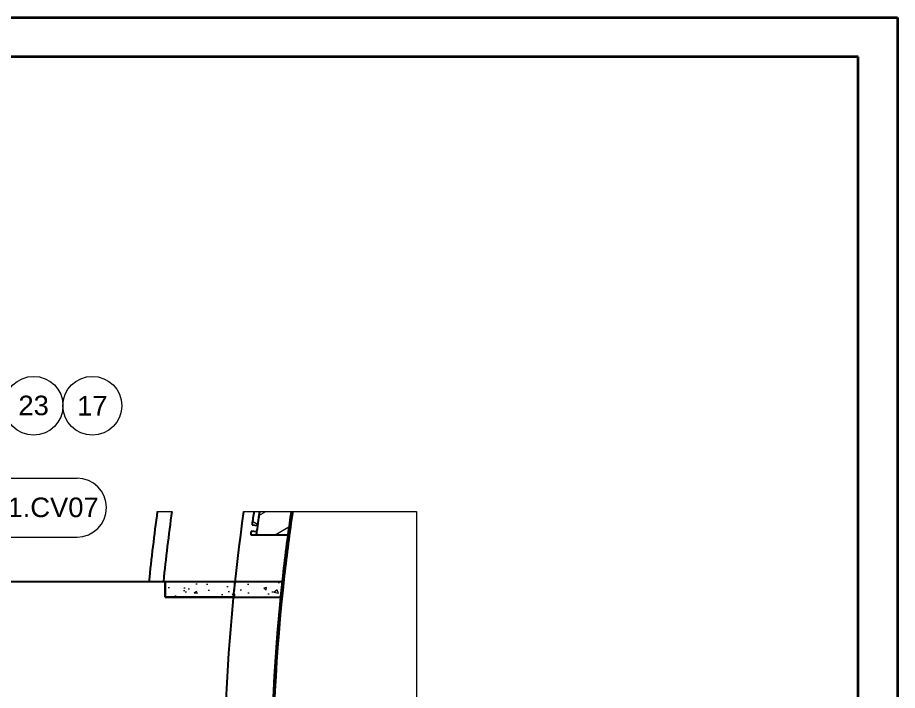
# Model space of a CAD drawing. Header units: millimetres. Extents: x 0 to 157650, y 0 to 89100.
# Drawn here: x 140791 to 157650, y 76203 to 89100 of the extents above; entities that cross this region are included whole.
import ezdxf

# ---------------------------------------------------------------- set-up
doc = ezdxf.new("R2010")
doc.units = ezdxf.units.MM
doc.header["$LTSCALE"] = 150
doc.layers.get('0').update_dxf_attribs({"lineweight": 18})
for name, color, linetype, lineweight in [('Border', 7, 'Continuous', 35), ('Hatch', 7, 'Continuous', 18), ('Symbol', 7, 'Continuous', 18), ('Visible', 7, 'Continuous', 25), ('Visible Narrow', 7, 'Continuous', 18)]:
    doc.layers.add(name, color=color, linetype=linetype, lineweight=lineweight)
doc.styles.add('Note Text', font='arial.ttf')
pattern_1 = [(135.00021045915, (0, 0), (-336.7583675507218, -336.760841524921), [])]
pattern_2 = [(150.00024553567, (0, 0), (-238.1232325053088, -412.4456190108251), [])]

# ---------------------------------------------------------------- blocks, each defined once
blk = doc.blocks.new('Borders Bigadan Border')
at = {"layer": 'Border'}
for p, q in [((0, 594), (1051, 594)), ((1051, 594), (1051, 0)), ((1046, 589), (20, 589)), ((1046, 4.999999999999999), (1046, 589))]:
    blk.add_line(p, q, dxfattribs=at)
blk = doc.blocks.new('Balloon18')
at = {"layer": 'Symbol'}
for p, q in [((929.9844453264523, 535.1229489557445), (946.2033415329993, 535.1229489557445)), ((916.3129603430151, 514.0013707213125), (927.6704778037199, 528.4327220599993)), ((929.9844453264523, 527.6229489557445), (946.2033415329993, 527.6229489557445)), ((915.9200472953934, 514.3105944865839), (914.7668415166584, 512.0368054832038)), ((916.3129603430151, 514.0013707213125), (914.7668415166584, 512.0368054832038)), ((914.7668415166584, 512.0368054832038), (916.7058733906368, 513.6921469560411)), ((916.7058733906368, 513.6921469560411), (915.9200472953934, 514.3105944865839))]:
    blk.add_line(p, q, dxfattribs=at)
at = {"layer": 'Symbol', "flags": 128}
blk.add_lwpolyline([(915.9200286865234, 514.3106079101562), (914.766845703125, 512.0368194580078), (916.7058563232422, 513.6921310424805), (915.9200286865234, 514.3106079101562)], dxfattribs=at)
at = {"layer": 'Symbol'}
for centre, start, end in [((929.9844453264523, 531.3729489557445), 90, 270), ((946.2033415329993, 531.3729489557445), 270, 90)]:
    blk.add_arc(centre, 3.75, start, end, dxfattribs=at)
blk.add_solid([(915.9200286865234, 514.3106079101562), (914.766845703125, 512.0368194580078), (916.7058563232422, 513.6921310424805), (915.9200286865234, 514.3106079101562)], dxfattribs=at)
at = {"layer": 'Symbol', "insert": (938.0938934297257, 531.3939093202353), "char_height": 2.5, "attachment_point": 5, "style": 'Note Text'}
blk.add_mtext('HX3.E1.CV07', dxfattribs=at)
blk = doc.blocks.new('Balloon48')
at = {"layer": 'Symbol'}
for p, q in [((911.6521976811299, 523.5496687989383), (917.041679179621, 540.8290454733922)), ((911.1748765729089, 523.6985464656541), (910.9078093475509, 521.1630632578338)), ((911.6521976811299, 523.5496687989383), (910.9078093475509, 521.1630632578338)), ((910.9078093475509, 521.1630632578338), (912.1295187893508, 523.4007911322226)), ((912.1295187893508, 523.4007911322226), (911.1748765729089, 523.6985464656541))]:
    blk.add_line(p, q, dxfattribs=at)
at = {"layer": 'Symbol', "flags": 128}
blk.add_lwpolyline([(911.1748504638672, 523.6985397338867), (910.9078216552734, 521.1630630493164), (912.1295166015625, 523.4008026123047), (911.1748504638672, 523.6985397338867)], dxfattribs=at)
at = {"layer": 'Symbol'}
for centre in [(918.1549274772142, 544.3982638985212), (925.6549274772142, 544.3982638985212), (933.1549274772142, 544.3982638985212), (940.6549274772142, 544.3982638985212), (948.1549274772142, 544.3982638985212)]:
    blk.add_circle(centre, 3.75, dxfattribs=at)
blk.add_solid([(911.1748504638672, 523.6985397338867), (910.9078216552734, 521.1630630493164), (912.1295166015625, 523.4008026123047), (911.1748504638672, 523.6985397338867)], dxfattribs=at)
at = {"layer": 'Symbol', "char_height": 2.5, "attachment_point": 5, "style": 'Note Text'}
for s, insert in [('19', (918.1549274772142, 544.419224263012)), ('21', (925.6549274772142, 544.3982638985212)), ('18', (933.1549274772142, 544.419224263012)), ('23', (940.6549274772142, 544.419224263012)), ('17', (948.1549274772142, 544.3982638985212))]:
    blk.add_mtext(s, dxfattribs=dict(at, insert=insert))

msp = doc.modelspace()

# ---------------------------------------------------------------- hatches: boundary and pattern name
at = {"layer": 'Hatch'}
h = msp.add_hatch(dxfattribs=at)
h.set_pattern_fill('ANSI31', color=256, scale=3810, angle=105.00024553567, style=0)
h.set_pattern_definition(pattern_2)
edge = h.paths.add_edge_path()
edge.add_line((145319.6204962334, 79631.34908866808), (145425.7211491891, 79631.34908866808))
edge.add_ellipse((181496.5060046113, 74387.21141313107), major_axis=(4975.708149007402, 36108.79156745689), ratio=1, start_angle=89.5738459872778, end_angle=90)
edge.add_line((145387.7144371545, 79362.91956213849), (145283.6737485436, 79377.0816559512))
edge.add_ellipse((181496.5060036207, 74387.21141327138), major_axis=(-5244.137675396733, -36176.88550738743), ratio=1, start_angle=270, end_angle=270.4024988990211, ccw=False)
h = msp.add_hatch(dxfattribs=at)
h.set_pattern_fill('ANSI31', color=256, scale=3810, angle=-14.999977780745, style=0)
h.set_pattern_definition([(30.000022219255, (0, 0), (-238.1251599456498, 412.4445062076336), [])])
edge = h.paths.add_edge_path()
edge.add_line((145425.7211491891, 79631.34908866808), (146032.1362782875, 79631.34908866808))
edge.add_ellipse((181496.5060039563, 74387.21141322373), major_axis=(4799.999999839423, 35527.20788352915), ratio=1, start_angle=89.2831013706755, end_angle=90)
edge.add_line((145969.2981204272, 79187.21141306314), (145363.9375926254, 79187.21141305877))
edge.add_ellipse((181496.5060076337, 74387.21141273016), major_axis=(-4856.80466591052, -36124.9767986859), ratio=1, start_angle=269.999999999998, end_angle=270.0900851783544, ccw=False)
edge.add_ellipse((181496.5060021115, 74387.21141347662), major_axis=(-4975.708148661915, -36108.79156495707), ratio=1, start_angle=269.99999999999847, end_angle=270.1886281658945, ccw=False)
edge.add_ellipse((181496.50600458, 74387.21141313533), major_axis=(-5244.1376755328, -36070.7848553909), ratio=1, start_angle=270.0000000000001, end_angle=270.42615401272104, ccw=False)
h = msp.add_hatch(dxfattribs=at)
h.set_pattern_fill('ANSI31', color=256, scale=3810, angle=90.00021045915, style=0)
h.set_pattern_definition(pattern_1)
edge = h.paths.add_edge_path()
edge.add_line((146032.1362782874, 79631.34908866786), (146062.4627681225, 79631.34908866786))
edge.add_ellipse((181496.5060039805, 74387.21141322052), major_axis=(4008.925785344705, 35594.95630067985), ratio=1, start_angle=88.00742526252954, end_angle=90)
edge.add_line((145901.5497033008, 78396.13719856522), (145871.7381821109, 78399.49475784949))
edge.add_ellipse((181496.5060039902, 74387.21141321905), major_axis=(-5244.137675448804, -35464.36972570272), ratio=1, start_angle=269.99999999999994, end_angle=271.9854788924381, ccw=False)
h = msp.add_hatch(dxfattribs=at)
h.set_pattern_fill('ANSI31', color=256, scale=3810, angle=105.00024553567, style=0)
h.set_pattern_definition(pattern_2)
edge = h.paths.add_edge_path()
edge.add_line((145371.5292089478, 79244.01607864069), (145267.488520337, 79258.1781724533))
edge.add_ellipse((181496.5059936455, 74387.21141459873), major_axis=(-4870.966757854603, -36229.01747330852), ratio=1, start_angle=270, end_angle=270.1122184202001)
edge.add_line((145258.0178318556, 79187.21141306077), (145363.9375926258, 79187.21141306052))
edge.add_ellipse((181496.5060100504, 74387.21141240733), major_axis=(4800.000000653187, 36132.5684174248), ratio=1, start_angle=89.9099148216543, end_angle=89.99999999999989, ccw=False)
h = msp.add_hatch(dxfattribs=at)
h.set_pattern_fill('ANSI31', color=256, scale=3810, angle=90.00021045915, style=0)
h.set_pattern_definition(pattern_1)
edge = h.paths.add_edge_path()
edge.add_ellipse((181496.5060039845, 74387.21141321986), major_axis=(-13251.20650702902, 33278.79093518965), ratio=1, start_angle=61.862278489099, end_angle=90)
edge.add_line((148217.7150687948, 61136.00490619083), (148189.8433845941, 61124.90674328797))
edge.add_ellipse((181496.5060039846, 74387.21141321986), major_axis=(-3600.000000000028, -35668.78887767283), ratio=1, start_angle=270.00000000000017, end_angle=297.47510560645185, ccw=False)
edge.add_ellipse((181496.5060038006, 74387.21141323961), major_axis=(-3899.999999980262, -35637.23474102449), ratio=1, start_angle=269.99999999999784, end_angle=270.4821088476203, ccw=False)
edge.add_ellipse((181496.5060020469, 74387.21141343492), major_axis=(-4012.253517421845, -35624.77117922517), ratio=1, start_angle=270, end_angle=270.1805070568376, ccw=False)
edge.add_line((145871.7348228218, 78399.46493085676), (145901.5463468228, 78396.10739653237))
h = msp.add_hatch(dxfattribs=at)
h.set_pattern_fill('AR-CONC', color=256, scale=80.74915247045983, angle=120.00017538262, style=0)
h.set_pattern_definition([(170.00017538262, (0, 0), (-245.7092912251791, 526.9210648503165), [60.56186435284486, -666.1805078812936]), (115.00017538262, (0, 0), (-469.9926177274265, -400.7257668195302), [48.44949148227589, -532.9444063050348]), (220.45161984262, (-20.47577431901036, 43.91008788482732), (-715.7019026210957, 126.1952995784605), [51.46966482304382, -566.1663130534821]), (166.18437538262, (-139.8613875728147, -80.74958058712863), (-315.1476677760225, 813.157329429537), [90.8427965292673, -999.2707618219401]), (216.63581087262, (-166.1236565792977, -12.98647900178315), (-1058.575696343805, 260.317240894194), [77.2045408391081, -849.2499476152059]), (111.18433937262, (-139.8613875728147, -80.74958058712863), (-1058.575695740858, 260.3172406647199), [72.67423722341384, -799.4166102650438]), (141.00017538262, (-145.2708309731754, 9.36850834606088), (40.55421301708277, 579.9777755948379), [60.56186435284487, -666.1805078812936]), (86.00017538262004, (-145.2708309731754, 9.36850834606088), (-605.3405125091383, -122.6257102998921), [48.4494914822759, -532.9444063050349]), (191.45162012262, (-141.8913132385076, 57.6999893159479), (-564.7862954391086, 457.3520608189294), [51.46966320806079, -566.1663130534821]), (157.50017538262, (0, 0), (-237.7044976409019, -125.9017241977518), [0, -526.4844741073981, 0, -541.019321552081, 0, -534.9631351167965]), (127.50017538262, (0, 0), (-382.0286205626978, 24.72345110822716), [0, -308.4617624371566, 0, -514.3721012368292, 0, -203.8916099879111]), (87.50017538261999, (90.03578235464843, -155.9454471436884), (-199.7569108581203, 382.4122153666055), [0, -201.8728811761496, 0, -629.8433892695867, 0, -835.7537280692593]), (77.50017538261999, (130.4105726482128, -225.8761409300958), (-305.4643015528096, 367.4089575974203), [0, -262.4347455289945, 0, -418.280609796982, 0, -593.5062706578798])])
edge = h.paths.add_edge_path()
edge.add_line((143621.5060039847, 77987.21141321986), (145827.7171263118, 77987.21141321986))
edge.add_ellipse((181496.5060044516, 74387.21141317135), major_axis=(3600.000000048492, 35668.78887813983), ratio=1, start_angle=89.51789115238802, end_angle=89.99999999999989, ccw=False)
edge.add_line((145859.2712627761, 78287.21141322024), (143621.5060039847, 78287.21141321986))
edge.add_line((143621.5060039847, 78287.21141321986), (143621.5060039847, 77987.21141321986))

# ---------------------------------------------------------------- linework, layer by layer
at = {"layer": 'Visible', "color": 9, "true_color": 0xc0c0c0}
for p, q in [((145371.5292089478, 79244.0160786407), (145267.4885203369, 79258.17817245332)), ((145283.6737485436, 79377.08165595114), (145387.7144371544, 79362.91956213852)), ((145258.0178318555, 79187.21141306007), (145363.9375926256, 79187.2114130605)), ((145363.9375926256, 79187.2114130605), (145969.2981204271, 79187.21141306317)), ((145901.5463468227, 78396.1073965324), (145871.7348228217, 78399.46493085679)), ((145871.7381821108, 78399.49475784949), (145901.5497033006, 78396.13719856527)), ((144954.0307183667, 78287.21141321966), (137425.4123198739, 78287.21141321964)), ((143621.5060039847, 78287.2114132198), (143621.5060039847, 77987.2114132198)), ((145859.2712627762, 78287.2114132198), (143621.5060039847, 78287.2114132198)), ((143621.5060039847, 77987.2114132198), (143621.5060039847, 78287.2114132198)), ((144954.0307183668, 78287.2114132198), (143621.5060039847, 78287.2114132198)), ((145859.2712627762, 78287.2114132198), (144954.0307183668, 78287.2114132198)), ((143621.5060039847, 77987.2114132198), (145827.7171263119, 77987.2114132198)), ((144923.2575838621, 77987.2114132198), (143621.5060039847, 77987.2114132198)), ((144923.2575838621, 77987.2114132198), (145827.7171263119, 77987.2114132198))]:
    msp.add_line(p, q, dxfattribs=at)
for centre, radius, start, end in [((181496.5060039846, 74387.21141321975), 38388, 172.1483421174039, 174.1690182242653), ((181496.5060039846, 74387.21141321975), 38112.00000000001, 172.0911193001171, 174.1266433478631), ((181496.5060039846, 74387.21141321975), 36750.00000000001, 171.7960236735205, 183.1351921738149), ((181496.5060039846, 74387.21141321986), 36555.00000000009, 171.7519561501715, 172.1544550491887), ((181496.5060039846, 74387.21141321986), 36450.00000000009, 171.7280301299452, 172.4328974869222), ((181496.5060039846, 74387.21141321986), 36450.00000000009, 171.7280301299453, 172.1541841426749), ((181496.5060039846, 74387.21141321986), 35850.00000000009, 171.5885923431267, 173.5740712355652), ((181496.5060039846, 74387.21141321986), 35820.00000000009, 171.581496498095, 173.5740712355652), ((181496.5060039846, 74387.21141321986), 35850.00000000009, 171.5885923431263, 172.3054909724502), ((181496.5060039846, 74387.21141321986), 36555.00000000009, 172.3425414020474, 172.4547598222167), ((181496.5060039846, 74387.21141321986), 36450.00000000009, 172.3428123085614, 172.4328974869222), ((181496.5060039846, 74387.21141321986), 35850.00000000009, 173.5741192067049, 201.7118407176043), ((181496.5060039846, 74387.21141321986), 35820.00000000009, 173.5741192067049, 201.7118407176058), ((181496.5060039847, 74387.2114132198), 36750.00000000005, 173.9081605068389, 174.3783367295319), ((181496.5060039847, 74387.2114132198), 35850.00000000006, 173.754626263535, 174.2367351111526)]:
    msp.add_arc(centre, radius, start, end, dxfattribs=at)
at = {"layer": 'Visible Narrow', "color": 9, "true_color": 0xc0c0c0}
for p, q in [((143468.3905623676, 79631.34908866788), (143747.0217155741, 79631.34908866788)), ((145122.5933736262, 79631.34908866786), (145319.6204962332, 79631.34908866786)), ((145319.6204962332, 79631.34908866812), (145425.721149189, 79631.34908866812)), ((145425.721149189, 79631.3490886681), (146032.1362782874, 79631.3490886681)), ((146032.1362782873, 79631.34908866788), (146062.4627681224, 79631.34908866788)), ((146062.4627681224, 79631.34908866786), (148432.2727981409, 79631.34908866786)), ((148432.2727981409, 79631.34908866786), (148432.2727981409, 72920.46852474121))]:
    msp.add_line(p, q, dxfattribs=at)

# ---------------------------------------------------------------- block references
at = {"xscale": 150, "yscale": 150, "zscale": 150}
msp.add_blockref('Borders Bigadan Border', (0, 0), dxfattribs=at)
at = {"layer": 'Symbol', "xscale": 150, "yscale": 150, "zscale": 150}
for name in ['Balloon48', 'Balloon18']:
    msp.add_blockref(name, (0, 0), dxfattribs=at)

doc.saveas('drawing.dxf')
